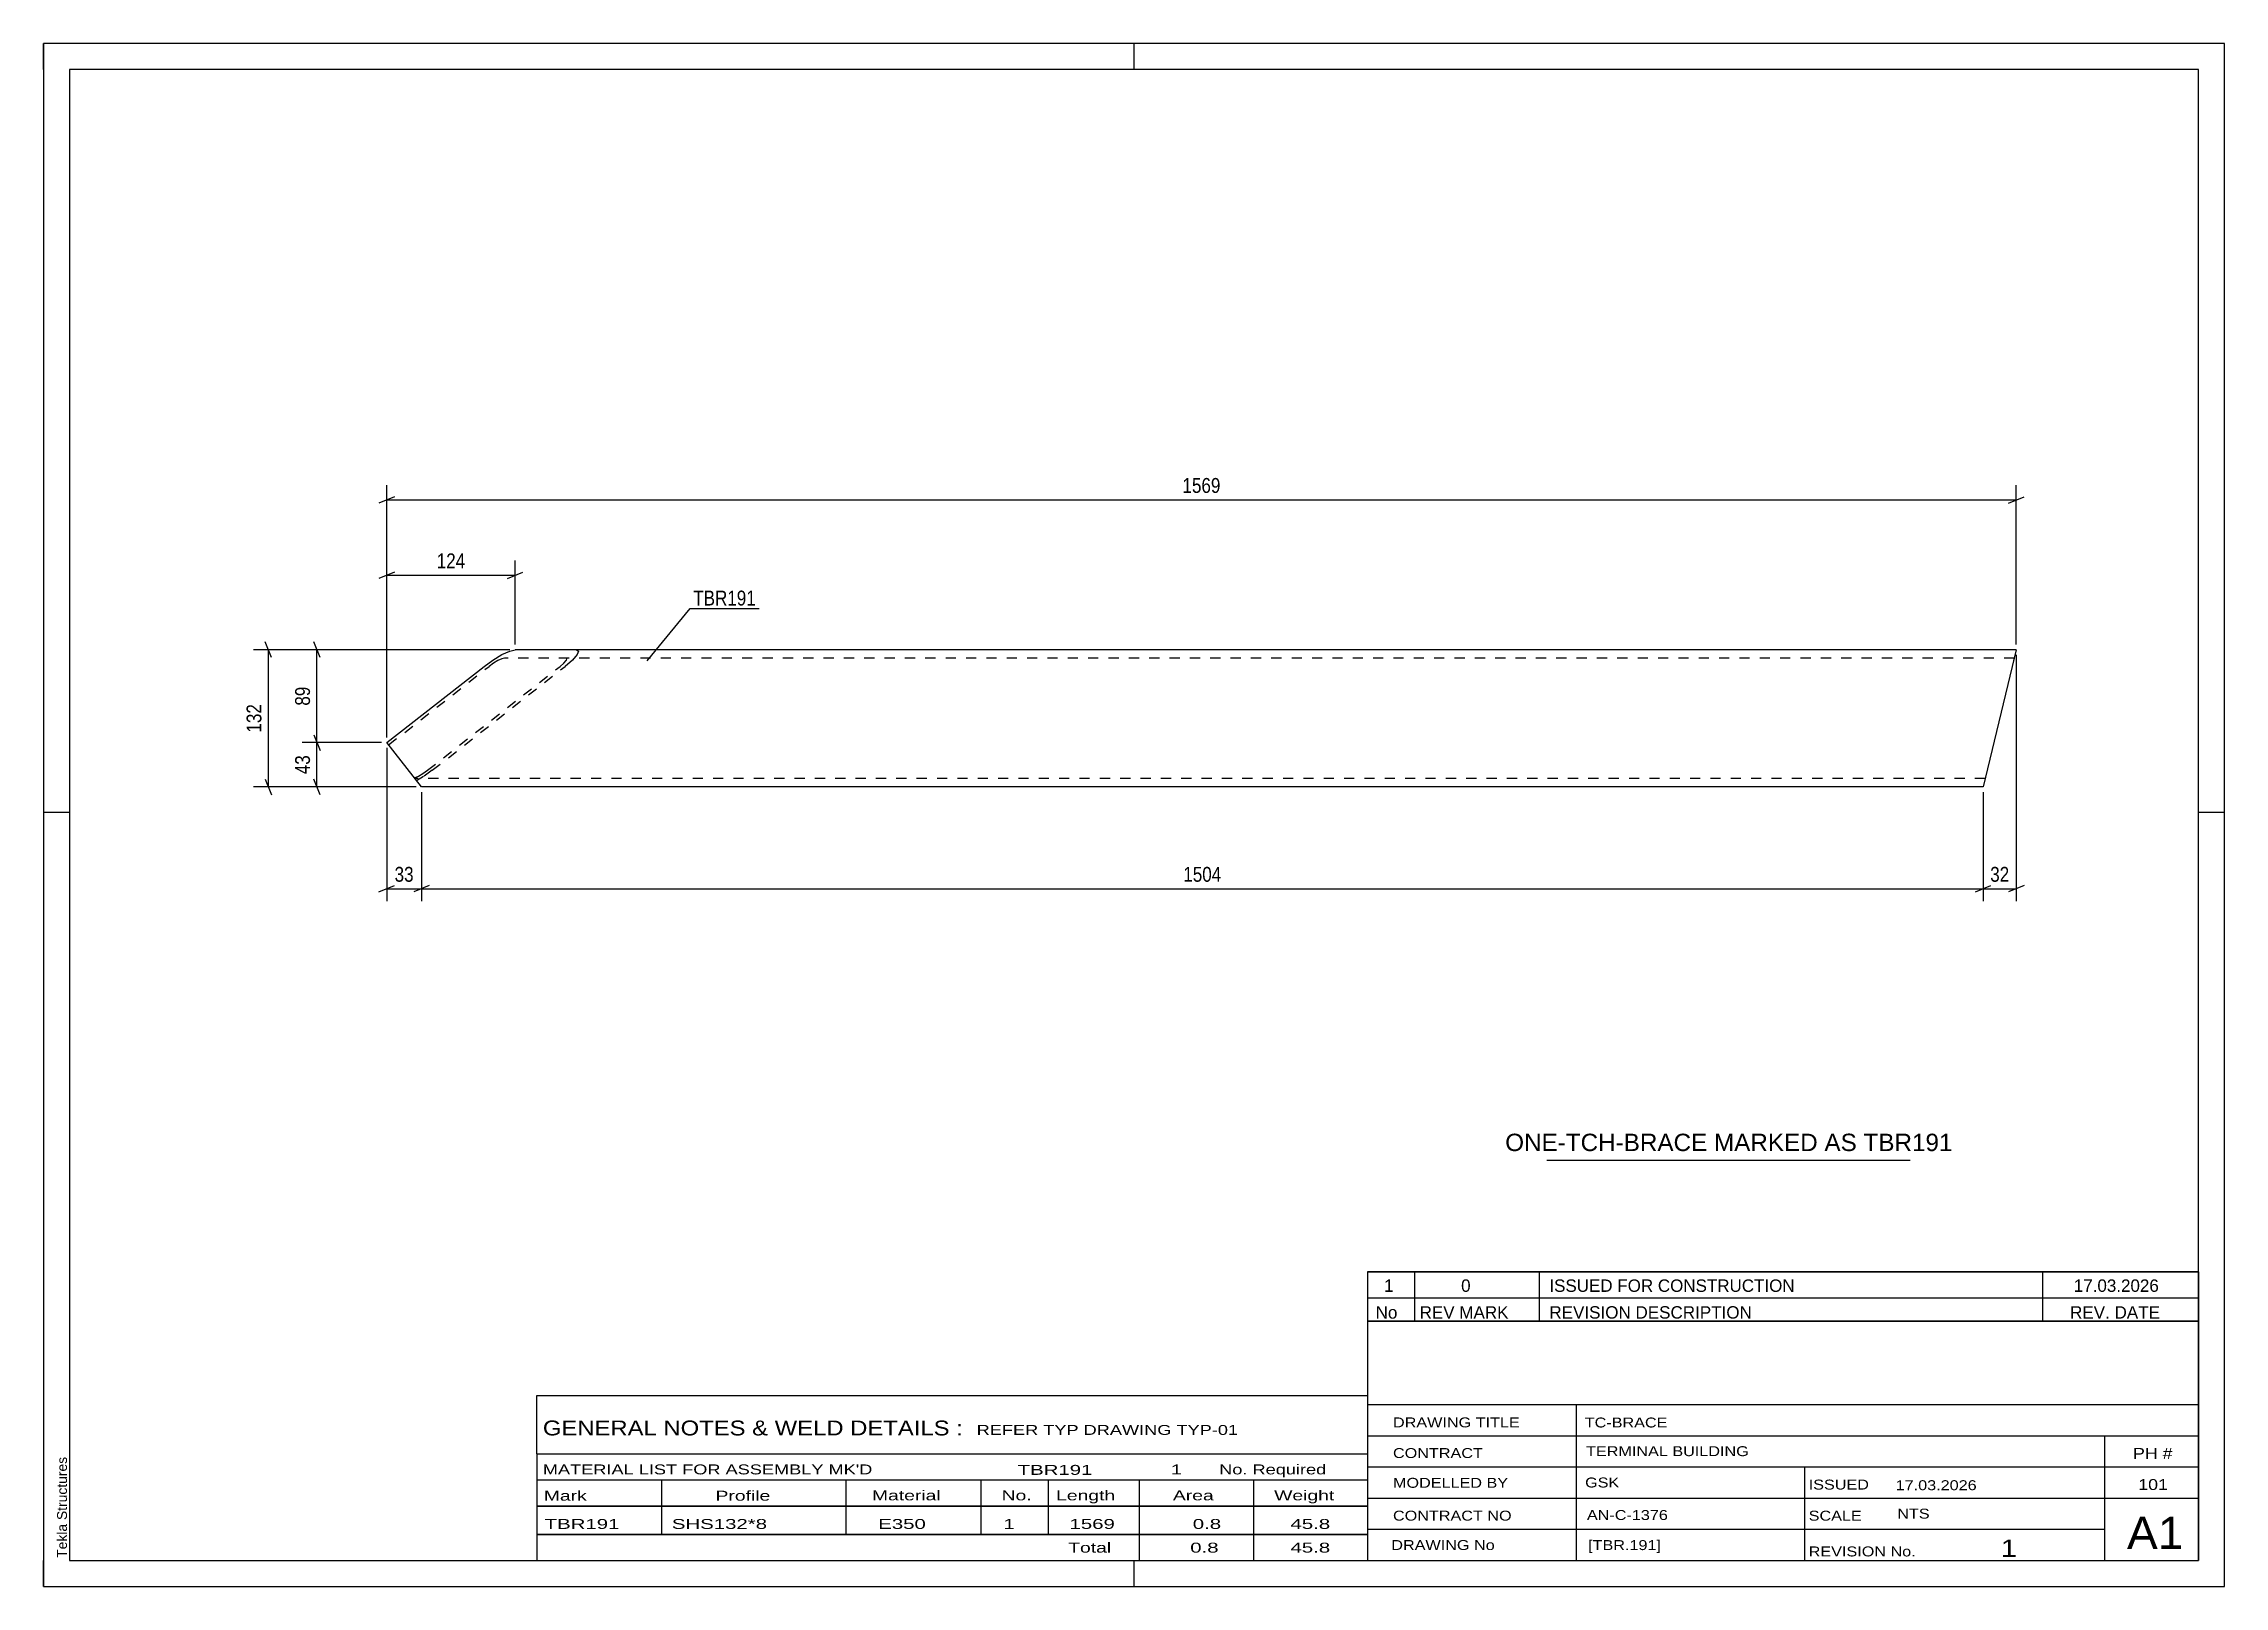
# Model space of a CAD drawing. Header units: millimetres. Extents: x 0 to 420, y 0 to 297.
import ezdxf

# ---------------------------------------------------------------- set-up
doc = ezdxf.new("R2010")
doc.units = ezdxf.units.MM
doc.linetypes.add('DXK_LINE_DOT2', pattern=[3.9198, 1.9599, -1.9599])
doc.styles.add('Arial', font='arial.ttf', dxfattribs={"height": 0.2})
doc.styles.add('Arial Narrow', font='ARIALN.TTF', dxfattribs={"height": 0.2})

# ---------------------------------------------------------------- blocks, each defined once
blk = doc.blocks.new('Unknown-580580497-1351')
at = {"color": 5, "linetype": 'Continuous'}
for p, q in [((420, 297), (0, 297)), ((0, 297), (0, 0)), ((0, 292), (0, 297)), ((210, 292), (210, 297)), ((420, 0), (420, 297)), ((415, 292), (5, 292)), ((5, 292), (5, 5)), ((415, 5), (415, 292)), ((5, 149), (0, 149)), ((420, 149), (415, 149)), ((0, 0), (0, 5)), ((5, 5), (415, 5)), ((210, 0), (210, 5)), ((0, 0), (420, 0))]:
    blk.add_line(p, q, dxfattribs=at)
at = {"color": 174, "linetype": 'Continuous', "style": 'Arial'}
blk.add_text('Tekla Structures', height=1.9102, rotation=90, dxfattribs=at).set_placement((4.5, 5.5))
blk = doc.blocks.new('Part-580580497-1250 - 1164')
at = {"color": 2, "linetype": 'Continuous'}
for p, q in [((66.09, 162.44), (84.83, 177.11)), ((84.83, 177.11), (86.54, 178.33)), ((86.54, 178.33), (88.28, 179.37)), ((88.28, 179.37), (89.78, 180.06)), ((89.78, 180.06), (90.81, 180.31)), ((379.91, 180.31), (90.81, 180.31)), ((379.14, 177.11), (373.55, 153.91)), ((379.91, 180.31), (379.14, 177.11)), ((72.77, 153.91), (66.09, 162.44)), ((373.55, 153.91), (72.77, 153.91))]:
    blk.add_line(p, q, dxfattribs=at)
at = {"color": 7, "linetype": 'DXK_LINE_DOT2'}
for p, q in [((66.45, 161.99), (85.78, 177.11)), ((73.92, 157.11), (99.48, 177.11)), ((74.86, 157.11), (100.42, 177.11)), ((86.63, 177.72), (85.78, 177.11)), ((87.5, 178.24), (86.63, 177.72)), ((88.25, 178.59), (87.5, 178.24)), ((88.77, 178.71), (88.25, 178.59)), ((379.52, 178.71), (88.77, 178.71)), ((99.48, 177.11), (100.19, 177.72)), ((100.19, 177.72), (100.65, 178.24)), ((101.85, 178.33), (100.42, 177.11)), ((100.78, 178.59), (100.58, 178.71)), ((100.65, 178.24), (100.68, 178.33)), ((100.68, 178.33), (100.78, 178.59)), ((102.76, 179.37), (101.85, 178.33)), ((102.62, 180.31), (103.04, 180.06)), ((103.04, 180.06), (102.76, 179.37)), ((379.85, 180.06), (379.14, 177.11)), ((71.42, 155.63), (72.2, 155.98)), ((373.93, 155.51), (71.52, 155.51)), ((73.16, 155.88), (71.84, 155.1)), ((72.2, 155.98), (73.06, 156.5)), ((73.06, 156.5), (73.92, 157.11)), ((74.86, 157.11), (73.16, 155.88)), ((373.93, 155.51), (373.96, 155.63))]:
    blk.add_line(p, q, dxfattribs=at)
blk = doc.blocks.new('StraightDimension-580580497-2034 - 1164')
at = {"color": 7, "linetype": 'Continuous'}
for p, q in [((66.09, 163.44), (66.09, 197.49)), ((90.81, 181.31), (90.81, 197.49)), ((67.59, 195.24), (64.59, 194.04)), ((66.09, 194.64), (90.81, 194.64)), ((89.31, 194.04), (92.31, 195.24))]:
    blk.add_line(p, q, dxfattribs=at)
at = {"color": 0}
blk.add_wipeout([(81.79, 195.39), (81.79, 199.59), (75.11, 199.59), (75.11, 195.39)], dxfattribs=at)
at = {"color": 3, "style": 'Arial Narrow'}
blk.add_text('124', height=2.863, dxfattribs=at).set_placement((75.71, 195.99))
blk = doc.blocks.new('StraightDimension-580580497-1975 - 1164')
at = {"color": 7, "linetype": 'Continuous'}
for p, q in [((66.09, 161.44), (66.09, 131.9)), ((72.77, 152.91), (72.77, 131.9)), ((64.59, 133.7), (67.59, 134.9)), ((74.27, 134.9), (71.27, 133.7)), ((66.09, 134.3), (72.77, 134.3))]:
    blk.add_line(p, q, dxfattribs=at)
at = {"color": 0}
blk.add_wipeout([(71.86, 135.05), (71.86, 139.25), (67, 139.25), (67, 135.05)], dxfattribs=at)
at = {"color": 3, "style": 'Arial Narrow'}
blk.add_text('33', height=2.863, dxfattribs=at).set_placement((67.6, 135.65))
blk = doc.blocks.new('StraightDimension-580580497-1973 - 1164')
at = {"color": 7, "linetype": 'Continuous'}
for p, q in [((379.91, 179.31), (379.91, 131.9)), ((373.55, 152.91), (373.55, 131.9)), ((372.05, 133.7), (375.05, 134.9)), ((381.41, 134.9), (378.41, 133.7)), ((373.55, 134.3), (379.91, 134.3))]:
    blk.add_line(p, q, dxfattribs=at)
at = {"color": 0}
blk.add_wipeout([(379.15, 135.05), (379.15, 139.25), (374.3, 139.25), (374.3, 135.05)], dxfattribs=at)
at = {"color": 3, "style": 'Arial Narrow'}
blk.add_text('32', height=2.863, dxfattribs=at).set_placement((374.9, 135.65))
blk = doc.blocks.new('StraightDimension-580580497-1974 - 1164')
at = {"color": 7, "linetype": 'Continuous'}
for p, q in [((72.77, 152.91), (72.77, 131.9)), ((373.55, 152.91), (373.55, 131.9)), ((74.27, 134.9), (71.27, 133.7)), ((372.05, 133.7), (375.05, 134.9)), ((72.77, 134.3), (373.55, 134.3))]:
    blk.add_line(p, q, dxfattribs=at)
at = {"color": 0}
blk.add_wipeout([(227.42, 135.05), (227.42, 139.25), (218.9, 139.25), (218.9, 135.05)], dxfattribs=at)
at = {"color": 3, "style": 'Arial Narrow'}
blk.add_text('1504', height=2.863, dxfattribs=at).set_placement((219.5, 135.65))
blk = doc.blocks.new('StraightDimension-580580497-2215 - 1164')
at = {"color": 7, "linetype": 'Continuous'}
for p, q in [((66.09, 163.44), (66.09, 212.01)), ((379.91, 181.31), (379.91, 212.01)), ((67.59, 209.76), (64.59, 208.56)), ((66.09, 209.16), (379.91, 209.16)), ((378.41, 208.56), (381.41, 209.76))]:
    blk.add_line(p, q, dxfattribs=at)
at = {"color": 0}
blk.add_wipeout([(227.26, 209.91), (227.26, 214.11), (218.74, 214.11), (218.74, 209.91)], dxfattribs=at)
at = {"color": 3, "style": 'Arial Narrow'}
blk.add_text('1569', height=2.863, dxfattribs=at).set_placement((219.34, 210.51))
blk = doc.blocks.new('StraightDimension-580580497-2229 - 1164')
at = {"color": 7, "linetype": 'Continuous'}
for p, q in [((53.25, 178.81), (52.05, 181.81)), ((89.81, 180.31), (49.8, 180.31)), ((52.65, 162.44), (52.65, 180.31)), ((52.05, 163.94), (53.25, 160.94)), ((65.09, 162.44), (49.8, 162.44))]:
    blk.add_line(p, q, dxfattribs=at)
at = {"color": 0}
blk.add_wipeout([(51.9, 173.8), (47.7, 173.8), (47.7, 168.95), (51.9, 168.95)], dxfattribs=at)
at = {"color": 3, "style": 'Arial Narrow'}
blk.add_text('89', height=2.863, rotation=90.0002, dxfattribs=at).set_placement((51.3, 169.55))
blk = doc.blocks.new('StraightDimension-580580497-2230 - 1164')
at = {"color": 7, "linetype": 'Continuous'}
for p, q in [((52.05, 163.94), (53.25, 160.94)), ((65.09, 162.44), (49.8, 162.44)), ((52.65, 153.91), (52.65, 162.44)), ((53.25, 152.41), (52.05, 155.41)), ((71.77, 153.91), (49.8, 153.91))]:
    blk.add_line(p, q, dxfattribs=at)
at = {"color": 0}
blk.add_wipeout([(51.9, 160.6), (47.7, 160.6), (47.7, 155.75), (51.9, 155.75)], dxfattribs=at)
at = {"color": 3, "style": 'Arial Narrow'}
blk.add_text('43', height=2.863, rotation=90.0002, dxfattribs=at).set_placement((51.3, 156.35))
blk = doc.blocks.new('StraightDimension-580580497-2259 - 1164')
at = {"color": 7, "linetype": 'Continuous'}
for p, q in [((43.9, 178.81), (42.7, 181.81)), ((89.81, 180.31), (40.45, 180.31)), ((43.3, 153.91), (43.3, 180.31)), ((42.7, 155.41), (43.9, 152.41)), ((71.77, 153.91), (40.45, 153.91))]:
    blk.add_line(p, q, dxfattribs=at)
at = {"color": 0}
blk.add_wipeout([(42.55, 170.45), (38.35, 170.45), (38.35, 163.77), (42.55, 163.77)], dxfattribs=at)
at = {"color": 3, "style": 'Arial Narrow'}
blk.add_text('132', height=2.863, rotation=90.0002, dxfattribs=at).set_placement((41.95, 164.37))
blk = doc.blocks.new('Unknown-580580497-2317')
at = {"color": 7, "linetype": 'Continuous'}
for p, q in [((255, 51.05), (255, 5)), ((255, 51.05), (415, 51.05)), ((415, 51), (415, 5)), ((255, 35), (415, 35)), ((295.14, 35), (295.14, 5)), ((255, 29), (415, 29)), ((397, 5.05), (397, 29.05)), ((255, 23), (415, 23)), ((339.14, 23), (339.14, 5)), ((255, 17), (415, 17)), ((255, 11), (397, 11)), ((255, 5), (415, 5))]:
    blk.add_line(p, q, dxfattribs=at)
at = {"color": 7, "style": 'Arial Narrow'}
for s, height, width, p in [('DRAWING TITLE', 1.9089, 1.425378, (259.88, 30.61)), ('TC-BRACE', 1.909, 1.425378, (296.81, 30.59)), ('CONTRACT', 1.909, 1.425378, (259.88, 24.71)), ('TERMINAL BUILDING', 1.9089, 1.425378, (297.06, 25.07)), ('MODELLED BY', 1.9089, 1.425378, (259.88, 18.98)), ('GSK', 1.909, 1.425378, (296.88, 19.04)), ('ISSUED', 1.909, 1.425378, (339.94, 18.64)), ('17.03.2026', 1.909, 1.425378, (356.69, 18.52)), ('CONTRACT NO', 1.9089, 1.425378, (259.88, 12.66)), ('AN-C-1376', 1.909, 1.425378, (297.23, 12.78)), ('SCALE', 1.909, 1.425378, (339.94, 12.65)), ('A1', 6.204, 1.25, (401.24, 7.2)), ('DRAWING No', 1.909, 1.425378, (259.56, 7)), ('[TBR.191]', 1.909, 1.425378, (297.46, 6.99)), ('1', 3.34, 1.5, (376.91, 5.68)), ('REVISION No.', 1.9089, 1.425378, (339.94, 5.77))]:
    blk.add_text(s, height=height, dxfattribs=dict(at, width=width)).set_placement(p)
at = {"color": 7, "linetype": 'Continuous', "style": 'Arial Narrow'}
for s, height, width, p in [('PH #', 2.1, 1.42538, (402.4, 24.55)), ('101', 2.1, 1.42538, (403.41, 18.55)), ('NTS', 1.909, 1.425378, (357, 13.05))]:
    blk.add_text(s, height=height, dxfattribs=dict(at, width=width)).set_placement(p)
blk = doc.blocks.new('Unknown-580580497-2318')
at = {"color": 7, "linetype": 'Continuous'}
for p, q in [((255, 60.55), (415, 60.55)), ((415, 60.55), (255, 60.55)), ((255, 60.55), (255, 55.55)), ((264, 60.55), (264, 55.55)), ((288, 60.55), (288, 55.55)), ((385, 60.55), (385, 55.55)), ((415, 60.55), (415, 55.55)), ((255, 55.55), (415, 55.55)), ((255, 55.55), (255, 51.05)), ((255, 55.55), (415, 55.55)), ((264, 55.55), (264, 51.05)), ((288, 55.55), (288, 51.05)), ((385, 55.55), (385, 51.05)), ((415, 55.55), (415, 51.05)), ((415, 51.05), (255, 51.05))]:
    blk.add_line(p, q, dxfattribs=at)
at = {"color": 7, "linetype": 'Continuous', "style": 'Arial Narrow'}
for s, height, width, p in [('1', 2.39, 1.196471, (258.16, 56.7)), ('0', 2.39, 1.196471, (273, 56.7)), ('ISSUED FOR CONSTRUCTION', 2.3861, 1.196471, (290, 56.7)), ('17.03.2026', 2.386, 1.196471, (391, 56.7)), ('No', 2.386, 1.2, (256.54, 51.55)), ('REV MARK', 2.386, 1.2, (265, 51.55)), ('REVISION DESCRIPTION', 2.3861, 1.2, (290, 51.55)), ('REV. DATE', 2.386, 1.2, (390.28, 51.55))]:
    blk.add_text(s, height=height, dxfattribs=dict(at, width=width)).set_placement(p)
blk = doc.blocks.new('Unknown-580580497-2319')
at = {"color": 7, "linetype": 'Continuous'}
for p, q in [((95, 36.75), (255, 36.75)), ((95, 25.5), (95, 36.75)), ((255, 36.75), (255, 25.5)), ((95, 25.5), (255, 25.5)), ((95, 25.5), (95, 20.5)), ((255, 25.5), (255, 20.5)), ((95, 20.5), (255, 20.5)), ((95, 20.5), (95, 15.5)), ((119, 20.5), (119, 15.5)), ((154.5, 20.5), (154.5, 15.5)), ((180.5, 20.5), (180.5, 15.5)), ((193.5, 20.5), (193.5, 15.5)), ((211, 20.5), (211, 15.5)), ((233, 20.5), (233, 15.5)), ((255, 20.5), (255, 15.5)), ((95, 15.5), (255, 15.5)), ((95, 15.45), (95, 10.05)), ((95, 15.45), (255, 15.45)), ((119, 15.5), (119, 10)), ((154.5, 15.5), (154.5, 10)), ((180.5, 15.5), (180.5, 10)), ((193.5, 15.5), (193.5, 10)), ((211, 15.5), (211, 10)), ((233, 15.5), (233, 10)), ((255, 15.45), (255, 10.05)), ((95, 10.05), (255, 10.05)), ((95, 10), (255, 10)), ((95, 10), (95, 5)), ((211, 10), (211, 5)), ((233, 10), (233, 5)), ((255, 10), (255, 5)), ((95, 5), (255, 5))]:
    blk.add_line(p, q, dxfattribs=at)
at = {"color": 7, "style": 'Arial Narrow'}
for s, height, width, p in [('GENERAL NOTES & WELD DETAILS :', 2.8633, 1.4, (96.15, 29.06)), ('REFER TYP DRAWING TYP-01', 1.9089, 1.6, (179.7, 29.16)), ("MATERIAL LIST FOR ASSEMBLY MK'D", 1.9089, 1.6, (96.15, 21.56)), ('TBR191', 1.909, 1.794707, (187.59, 21.47)), ('1', 1.91, 1.794707, (217.08, 21.56)), ('No. Required', 1.9089, 1.6, (226.41, 21.56)), ('Mark', 1.909, 1.7, (96.34, 16.5)), ('Profile', 1.909, 1.7, (129.41, 16.5)), ('Material', 1.909, 1.7, (159.54, 16.56)), ('No.', 1.909, 1.7, (184.5, 16.56)), ('Length', 1.909, 1.7, (195, 16.56)), ('Area', 1.909, 1.7, (217.5, 16.56)), ('Weight', 1.909, 1.7, (237, 16.56))]:
    blk.add_text(s, height=height, dxfattribs=dict(at, width=width)).set_placement(p)
at = {"color": 7, "linetype": 'Continuous', "style": 'Arial Narrow'}
for s, height, width, p in [('TBR191', 1.909, 1.794707, (96.5, 11.06)), ('SHS132*8', 1.909, 1.794707, (121, 11.06)), ('E350', 1.909, 1.794707, (160.74, 11.06)), ('1', 1.91, 1.794707, (184.86, 11.06)), ('1569', 1.909, 1.794707, (197.58, 11.06)), ('0.8', 1.909, 1.794707, (221.32, 11.06)), ('45.8', 1.909, 1.794707, (240.14, 11.06)), ('Total', 1.909, 1.7, (197.33, 6.5)), ('0.8', 1.909, 1.794707, (220.83, 6.5)), ('45.8', 1.909, 1.794707, (240.14, 6.5))]:
    blk.add_text(s, height=height, dxfattribs=dict(at, width=width)).set_placement(p)
blk = doc.blocks.new('Unknown-580580497-2320')
at = {"color": 7, "linetype": 'Continuous'}
blk.add_line((289.5, 82.05), (359.5, 82.05), dxfattribs=at)
at = {"color": 7, "style": 'Arial'}
blk.add_text('ONE-TCH-BRACE MARKED AS TBR191', height=3.3428, dxfattribs=at).set_placement((281.49, 83.8))
blk = doc.blocks.new('Mark-580580497-1312 - 1164')
at = {"color": 0}
blk.add_wipeout([(137.18, 188.83), (137.18, 191.83), (125.12, 191.83), (125.12, 188.83)], dxfattribs=at)
blk.add_wipeout([(137.18, 188.83), (137.18, 191.83), (125.12, 191.83), (125.12, 188.83)], dxfattribs=at)
at = {"color": 30, "linetype": 'Continuous'}
for p, q in [((116.21, 178.21), (124.52, 188.23)), ((124.52, 188.23), (137.78, 188.23))]:
    blk.add_line(p, q, dxfattribs=at)
at = {"color": 3, "style": 'Arial Narrow'}
blk.add_text('TBR191', height=2.863, dxfattribs=at).set_placement((125.12, 188.83))

msp = doc.modelspace()

# ---------------------------------------------------------------- block references
for name in ['Unknown-580580497-1351', 'Part-580580497-1250 - 1164', 'Unknown-580580497-2320', 'Unknown-580580497-2318', 'Unknown-580580497-2317', 'Unknown-580580497-2319']:
    msp.add_blockref(name, (0, 0))

# ---------------------------------------------------------------- next in the draw order: block references
for name in ['StraightDimension-580580497-2034 - 1164', 'StraightDimension-580580497-1973 - 1164']:
    msp.add_blockref(name, (0, 0))

# ---------------------------------------------------------------- next in the draw order: block references
msp.add_blockref('StraightDimension-580580497-1975 - 1164', (0, 0))

# ---------------------------------------------------------------- next in the draw order: block references
for name in ['StraightDimension-580580497-2215 - 1164', 'StraightDimension-580580497-1974 - 1164']:
    msp.add_blockref(name, (0, 0))

# ---------------------------------------------------------------- next in the draw order: block references
for name in ['Mark-580580497-1312 - 1164', 'StraightDimension-580580497-2229 - 1164']:
    msp.add_blockref(name, (0, 0))

# ---------------------------------------------------------------- next in the draw order: block references
msp.add_blockref('StraightDimension-580580497-2230 - 1164', (0, 0))

# ---------------------------------------------------------------- next in the draw order: block references
msp.add_blockref('StraightDimension-580580497-2259 - 1164', (0, 0))

doc.saveas('drawing.dxf')
